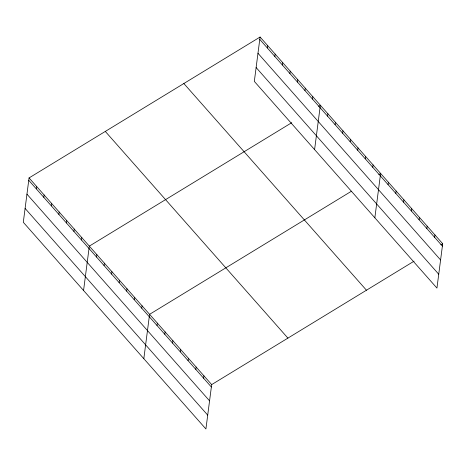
<?xml version="1.0" encoding="UTF-8"?>
<svg xmlns="http://www.w3.org/2000/svg" width="466" height="466" viewBox="0 0 466 466"><rect width="100%" height="100%" fill="white"/><g stroke="black" fill="none" stroke-linecap="round" stroke-linejoin="round"><path stroke-width="0.7" d="M29.061 177.919L23.3 222.282L205.914 428.97L211.675 384.607L29.061 177.919L260.086 37.03L442.7 243.718L436.939 288.081L254.325 81.393L260.086 37.03M36.284 188.841L36.593 186.441M43.816 197.363L44.13 194.969M51.347 205.89L51.662 203.496M58.879 214.418L59.194 212.018M66.417 222.946L66.725 220.546M73.948 231.468L74.257 229.074M81.48 239.996L81.789 237.596M83.56 290.487L89.326 246.124L291.763 122.669M96.544 257.046L96.858 254.652M104.075 265.573L104.39 263.173M111.613 274.101L111.922 271.701M119.145 282.623L119.453 280.229M126.676 291.151L126.985 288.751M134.208 299.679L134.523 297.279M141.74 308.201L142.054 305.807M143.825 358.698L149.586 314.334L351.428 191.241M157.036 325.513L157.345 323.119M164.795 334.297L165.11 331.903M172.56 343.081L172.869 340.687M180.319 351.865L180.627 349.471M188.078 360.649L188.392 358.255M195.842 369.433L196.151 367.039M203.601 378.217L203.91 375.823M267.309 47.951L267.624 45.552M274.841 56.479L275.156 54.079M282.373 65.001L282.687 62.607M289.91 73.529L290.219 71.129M297.442 82.057L297.751 79.657M304.974 90.579L305.282 88.185M312.505 99.107L312.82 96.707M314.591 149.603L320.352 105.234L318.563 106.324M327.569 116.156L327.883 113.762M335.106 124.684L335.415 122.29M342.638 133.212L342.947 130.812M350.17 141.734L350.479 139.34M357.702 150.262L358.016 147.868M365.233 158.79L365.548 156.39M372.771 167.317L373.08 164.917M374.85 217.808L380.611 173.445L378.823 174.534M388.062 184.623L388.37 182.229M395.82 193.407L396.135 191.013M403.585 202.192L403.894 199.798M411.344 210.976L411.659 208.582M419.103 219.76L419.417 217.366M426.868 228.544L427.176 226.15M434.627 237.334L434.941 234.934M211.675 384.607L414.111 261.152M440.912 244.807L442.7 243.718M259.778 39.424L442.391 246.118M257.978 53.275L440.591 259.964M256.125 67.541L438.739 274.235M183.849 83.519L366.462 290.213M105.299 131.424L287.912 338.112M28.752 180.313L211.36 387.001M26.952 194.165L209.566 400.853M25.1 208.43L207.708 415.124"/></g></svg>
